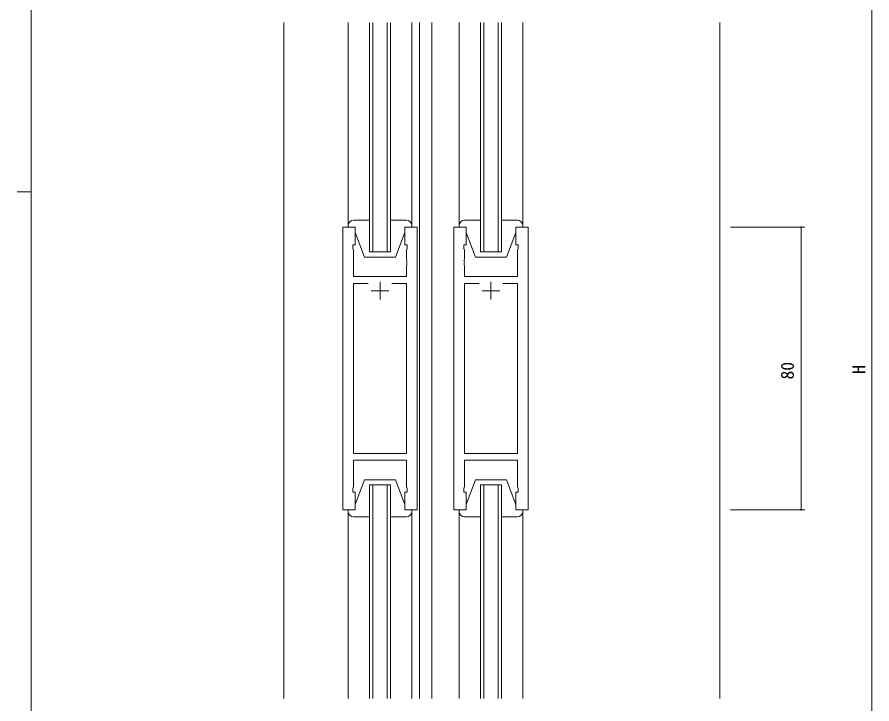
# Model space of a CAD drawing. Units: millimetres, scale not verified. Extents: x -594 to 539, y -420 to 386.
# Drawn here: x -594 to -352.1, y -138 to 56.5 of the extents above; entities that cross this region are included whole.
import ezdxf
from ezdxf.enums import TextEntityAlignment as Align

# ---------------------------------------------------------------- set-up
doc = ezdxf.new("R2010")
doc.units = ezdxf.units.MM
doc.header["$LTSCALE"] = 2
for name, color, linetype, lineweight in [('0-1_YKK_ZWAK', 7, 'Continuous', 9), ('0-3_YKK_11', 7, 'Continuous', 9), ('0-4_YKK_12', 2, 'Continuous', 9), ('0-5_YKK_13', 4, 'Continuous', 9), ('0-6_YKK_D', 6, 'Continuous', 9)]:
    doc.layers.add(name, color=color, linetype=linetype, lineweight=lineweight)
doc.styles.add('ＭＳ ゴシック', font='')
doc.styles.get('ＭＳ ゴシック').set_extended_font_data('MS Gothic')

msp = doc.modelspace()

# ---------------------------------------------------------------- linework, layer by layer
at = {"layer": '0-1_YKK_ZWAK'}
for p, q in [((-590, -367.965), (-590, 382.035)), ((-594, 7.035), (-590, 7.035))]:
    msp.add_line(p, q, dxfattribs=at)
at = {"layer": '0-3_YKK_11'}
for p, q in [((-501.8, -82.965), (-501.8, -2.965)), ((-480.8, -2.965), (-480.8, -82.965)), ((-466.9, -2.965), (-470.4, -2.965)), ((-470.4, -2.965), (-470.4, -82.965)), ((-449.4, -82.965), (-449.4, -2.965)), ((-498.8, -16.965), (-483.8, -16.965)), ((-498.8, -18.895), (-494.65, -18.895)), ((-498.8, -67.035), (-498.8, -18.895)), ((-491.3, -18.465), (-491.3, -23.465)), ((-487.95, -18.895), (-483.8, -18.895)), ((-487.95, -18.895), (-483.8, -18.895)), ((-483.8, -18.895), (-483.8, -67.035)), ((-452.4, -16.965), (-467.4, -16.965)), ((-463.25, -18.895), (-467.4, -18.895)), ((-463.25, -18.895), (-467.4, -18.895)), ((-467.4, -18.895), (-467.4, -67.035)), ((-459.9, -18.465), (-459.9, -23.465)), ((-452.4, -18.895), (-456.55, -18.895)), ((-452.4, -67.035), (-452.4, -18.895)), ((-488.8, -20.965), (-493.8, -20.965)), ((-462.4, -20.965), (-457.4, -20.965)), ((-483.8, -67.035), (-498.8, -67.035)), ((-467.4, -67.035), (-452.4, -67.035)), ((-483.8, -68.965), (-498.8, -68.965)), ((-467.4, -68.965), (-452.4, -68.965)), ((-498.3, -77.965), (-498.3, -82.965)), ((-484.3, -82.965), (-484.3, -77.965)), ((-466.9, -82.965), (-466.9, -77.965)), ((-452.9, -77.965), (-452.9, -82.965)), ((-498.3, -82.965), (-501.8, -82.965)), ((-480.8, -82.965), (-484.3, -82.965)), ((-470.4, -82.965), (-466.9, -82.965)), ((-452.9, -82.965), (-449.4, -82.965))]:
    msp.add_line(p, q, dxfattribs=at)
for points in [[(-501.8, -2.965), (-498.3, -2.965), (-498.3, -7.965), (-499, -7.965), (-499, -8.965), (-498.8, -9.514), (-498.8, -16.965)], [(-483.8, -16.965), (-483.8, -13.923), (-483.68, -13.74), (-483.68, -13.19), (-483.8, -13.007), (-483.8, -12.923), (-483.68, -12.74), (-483.68, -12.19), (-483.8, -12.007), (-483.8, -9.514), (-483.6, -8.965), (-483.6, -7.965), (-484.3, -7.965), (-484.3, -2.965), (-480.8, -2.965)], [(-467.4, -16.965), (-467.4, -13.923), (-467.52, -13.74), (-467.52, -13.19), (-467.4, -13.007), (-467.4, -12.923), (-467.52, -12.74), (-467.52, -12.19), (-467.4, -12.007), (-467.4, -9.514), (-467.6, -8.965), (-467.6, -7.965), (-466.9, -7.965), (-466.9, -2.965)], [(-449.4, -2.965), (-452.9, -2.965), (-452.9, -7.965), (-452.2, -7.965), (-452.2, -8.965), (-452.4, -9.514), (-452.4, -16.965)], [(-498.8, -68.965), (-498.8, -76.415), (-499, -76.965), (-499, -77.965), (-498.3, -77.965)], [(-484.3, -77.965), (-483.6, -77.965), (-483.6, -76.965), (-483.8, -76.415), (-483.8, -68.965)], [(-466.9, -77.965), (-467.6, -77.965), (-467.6, -76.965), (-467.4, -76.415), (-467.4, -68.965)], [(-452.4, -68.965), (-452.4, -76.415), (-452.2, -76.965), (-452.2, -77.965), (-452.9, -77.965)]]:
    msp.add_lwpolyline(points, dxfattribs=at)
at = {"layer": '0-4_YKK_12'}
for p, q in [((-518.5, 55.035), (-518.5, -136.465)), ((-500.3, -2.965), (-500.3, 55.035)), ((-494.3, -9.965), (-494.3, 55.035)), ((-493.3, -9.965), (-493.3, 55.035)), ((-489.3, -9.965), (-489.3, 55.035)), ((-488.3, -9.965), (-488.3, 55.035)), ((-482.3, -2.965), (-482.3, 55.035)), ((-480.1, 55.035), (-480.1, -136.465)), ((-476.6, 55.035), (-476.6, -136.465)), ((-468.9, -2.965), (-468.9, 55.035)), ((-462.9, -9.965), (-462.9, 55.035)), ((-461.9, -9.965), (-461.9, 55.035)), ((-457.9, -9.965), (-457.9, 55.035)), ((-456.9, -9.965), (-456.9, 55.035)), ((-450.9, -2.965), (-450.9, 55.035)), ((-395.1, 55.035), (-395.1, -136.465)), ((-480.1, 2.035), (-480.1, -87.965)), ((-476.6, 2.035), (-476.6, -87.965)), ((-488.3, -9.965), (-494.3, -9.965)), ((-456.9, -9.965), (-462.9, -9.965)), ((-494.3, -75.965), (-488.3, -75.965)), ((-494.3, -75.965), (-494.3, -136.465)), ((-493.3, -75.965), (-493.3, -136.465)), ((-489.3, -75.965), (-489.3, -136.465)), ((-488.3, -75.965), (-488.3, -136.465)), ((-462.9, -75.965), (-456.9, -75.965)), ((-462.9, -75.965), (-462.9, -136.465)), ((-461.9, -75.965), (-461.9, -136.465)), ((-457.9, -75.965), (-457.9, -136.465)), ((-456.9, -75.965), (-456.9, -136.465)), ((-500.3, -82.965), (-500.3, -136.465)), ((-482.3, -82.965), (-482.3, -136.465)), ((-468.9, -82.965), (-468.9, -136.465)), ((-450.9, -82.965), (-450.9, -136.465))]:
    msp.add_line(p, q, dxfattribs=at)
at = {"layer": '0-5_YKK_13'}
for p, q in [((-500.3, -2.465), (-500.3, 2.035)), ((-482.3, -2.465), (-482.3, 2.035)), ((-468.9, -2.465), (-468.9, 2.035)), ((-450.9, -2.465), (-450.9, 2.035)), ((-494.3, -0.965), (-498.8, -0.965)), ((-483.8, -0.965), (-488.3, -0.965)), ((-462.9, -0.965), (-467.4, -0.965)), ((-452.4, -0.965), (-456.9, -0.965)), ((-484.3, -4.465), (-486.9, -11.465)), ((-482.3, -2.965), (-482.3, -2.465)), ((-452.9, -4.465), (-455.5, -11.465)), ((-452.9, -4.465), (-452.9, -2.965)), ((-452.9, -2.965), (-450.9, -2.965)), ((-450.9, -2.965), (-450.9, -2.465)), ((-495.7, -11.465), (-486.9, -11.465)), ((-464.3, -11.465), (-455.5, -11.465)), ((-498.3, -81.465), (-495.7, -74.465)), ((-495.7, -74.465), (-486.9, -74.465)), ((-484.3, -81.465), (-486.9, -74.465)), ((-466.9, -81.465), (-464.3, -74.465)), ((-464.3, -74.465), (-455.5, -74.465)), ((-452.9, -81.465), (-455.5, -74.465)), ((-484.3, -81.465), (-484.3, -82.965)), ((-452.9, -81.465), (-452.9, -82.965)), ((-500.3, -83.465), (-500.3, -87.965)), ((-482.3, -83.465), (-482.3, -87.965)), ((-468.9, -83.465), (-468.9, -87.965)), ((-452.9, -82.965), (-450.9, -82.965)), ((-450.9, -82.965), (-450.9, -83.465)), ((-450.9, -83.465), (-450.9, -87.965)), ((-494.3, -84.965), (-498.8, -84.965)), ((-483.8, -84.965), (-488.3, -84.965)), ((-462.9, -84.965), (-467.4, -84.965)), ((-452.4, -84.965), (-456.9, -84.965))]:
    msp.add_line(p, q, dxfattribs=at)
for points in [[(-500.3, -2.465), (-500.3, -2.965), (-498.3, -2.965), (-498.3, -4.465), (-495.7, -11.465)], [(-484.3, -4.465), (-484.3, -2.965), (-482.3, -2.965)], [(-468.9, -2.465), (-468.9, -2.965), (-466.9, -2.965), (-466.9, -4.465), (-464.3, -11.465)], [(-500.3, -83.465), (-500.3, -82.965), (-498.3, -82.965), (-498.3, -81.465)], [(-468.9, -83.465), (-468.9, -82.965), (-466.9, -82.965), (-466.9, -81.465)], [(-484.3, -82.965), (-482.3, -82.965), (-482.3, -83.465)]]:
    msp.add_lwpolyline(points, dxfattribs=at)
for centre, start, end in [((-498.8, -2.465), 90, 180), ((-483.8, -2.465), 0, 90), ((-467.4, -2.465), 90, 180), ((-452.4, -2.465), 0, 90), ((-498.8, -83.465), 180, 270), ((-483.8, -83.465), 270, 0), ((-467.4, -83.465), 180, 270), ((-452.4, -83.465), 270, 0)]:
    msp.add_arc(centre, 1.5, start, end, dxfattribs=at)
at = {"layer": '0-6_YKK_D'}
for p, q in [((-352.1, 150.035), (-352.1, -235.965)), ((-392.1, -2.965), (-371.1, -2.965)), ((-372.1, -2.965), (-372.1, -82.965)), ((-392.1, -82.965), (-371.1, -82.965))]:
    msp.add_line(p, q, dxfattribs=at)
for centre, start, end in [((-372.1, -2.965), 90, 270), ((-372.1, -2.965), 270, 90), ((-372.1, -82.965), 90, 270), ((-372.1, -82.965), 270, 90)]:
    msp.add_arc(centre, 0.106, start, end, dxfattribs=at)

# ---------------------------------------------------------------- texts
at = {"layer": '0-6_YKK_D', "color": 4, "style": 'ＭＳ ゴシック'}
for s, p in [('80', (-373.1, -46.096)), ('H', (-352.9, -44.512))]:
    msp.add_text(s, height=3.666, rotation=90, dxfattribs=at).set_placement(p, align=Align.BOTTOM_LEFT)

doc.saveas('drawing.dxf')
